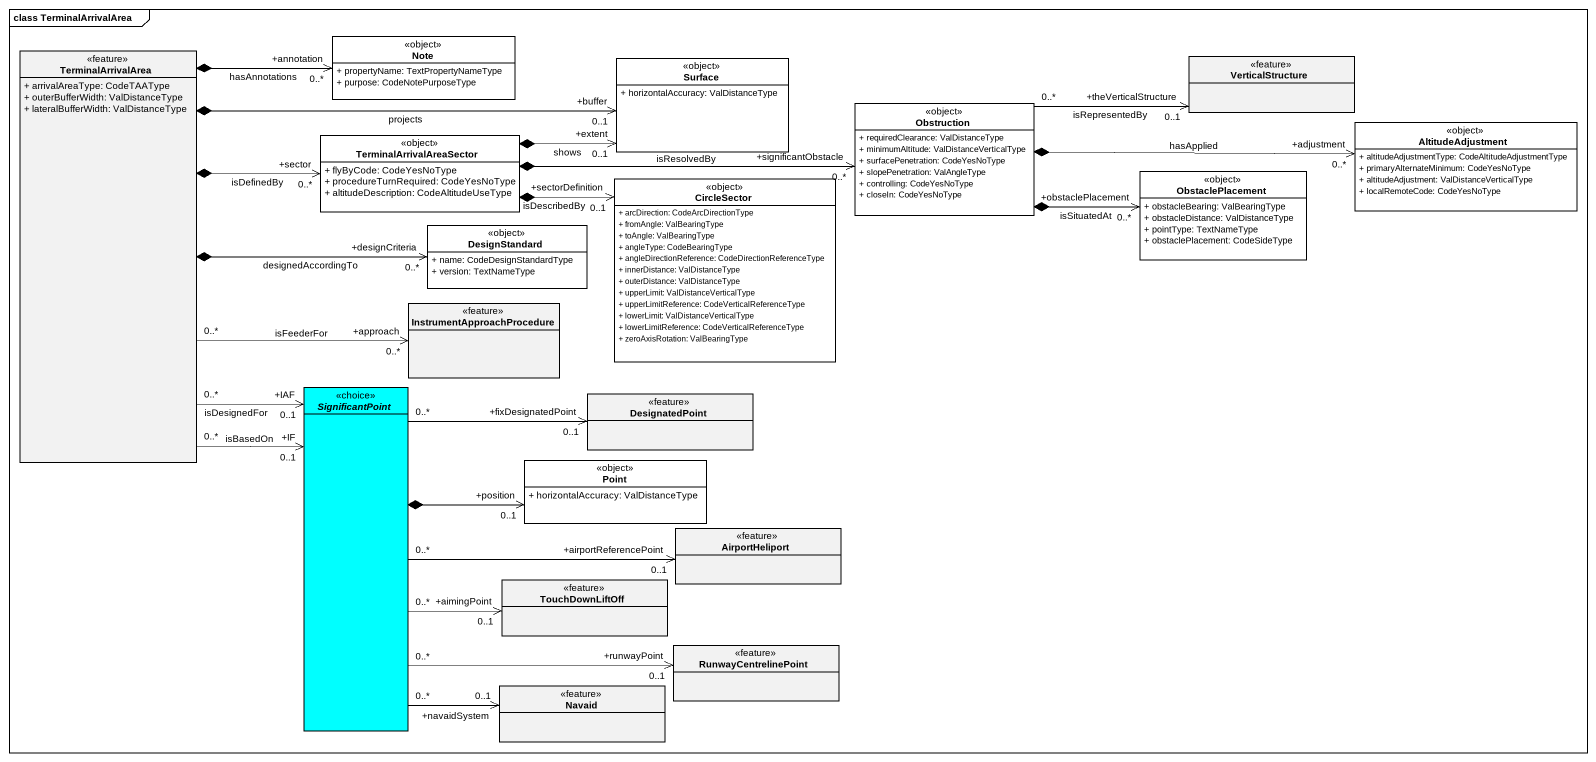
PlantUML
@startuml
mainframe class TerminalArrivalArea
hide circle
hide empty members
skinparam classAttributeIconSize 0
class TerminalArrivalArea <<feature>> {
  + arrivalAreaType: CodeTAAType
  + outerBufferWidth: ValDistanceType
  + lateralBufferWidth: ValDistanceType
}
class "Note" as Note_ <<object>> #FFFFFF {
  + propertyName: TextPropertyNameType
  + purpose: CodeNotePurposeType
}
class Surface <<object>> #FFFFFF {
  + horizontalAccuracy: ValDistanceType
}
class VerticalStructure <<feature>>
class Obstruction <<object>> #FFFFFF {
  + requiredClearance: ValDistanceType
  + minimumAltitude: ValDistanceVerticalType
  + surfacePenetration: CodeYesNoType
  + slopePenetration: ValAngleType
  + controlling: CodeYesNoType
  + closeIn: CodeYesNoType
}
class AltitudeAdjustment <<object>> #FFFFFF {
  + altitudeAdjustmentType: CodeAltitudeAdjustmentType
  + primaryAlternateMinimum: CodeYesNoType
  + altitudeAdjustment: ValDistanceVerticalType
  + localRemoteCode: CodeYesNoType
}
class TerminalArrivalAreaSector <<object>> #FFFFFF {
  + flyByCode: CodeYesNoType
  + procedureTurnRequired: CodeYesNoType
  + altitudeDescription: CodeAltitudeUseType
}
class ObstaclePlacement <<object>> #FFFFFF {
  + obstacleBearing: ValBearingType
  + obstacleDistance: ValDistanceType
  + pointType: TextNameType
  + obstaclePlacement: CodeSideType
}
class CircleSector <<object>> #FFFFFF {
  + arcDirection: CodeArcDirectionType
  + fromAngle: ValBearingType
  + toAngle: ValBearingType
  + angleType: CodeBearingType
  + angleDirectionReference: CodeDirectionReferenceType
  + innerDistance: ValDistanceType
  + outerDistance: ValDistanceType
  + upperLimit: ValDistanceVerticalType
  + upperLimitReference: CodeVerticalReferenceType
  + lowerLimit: ValDistanceVerticalType
  + lowerLimitReference: CodeVerticalReferenceType
  + zeroAxisRotation: ValBearingType
}
class DesignStandard <<object>> #FFFFFF {
  + name: CodeDesignStandardType
  + version: TextNameType
}
class InstrumentApproachProcedure <<feature>>
abstract class SignificantPoint <<choice>> #00FFFF
class DesignatedPoint <<feature>>
class Point <<object>> #FFFFFF {
  + horizontalAccuracy: ValDistanceType
}
class AirportHeliport <<feature>>
class TouchDownLiftOff <<feature>>
class RunwayCentrelinePoint <<feature>>
class Navaid <<feature>>
TerminalArrivalArea *-right-> "+annotation\n0..*" Note_ : hasAnnotations
TerminalArrivalArea *-right-> "+buffer\n0..1" Surface : projects
TerminalArrivalArea *-right-> "+sector\n0..*" TerminalArrivalAreaSector : isDefinedBy
TerminalArrivalArea *-right-> "+designCriteria\n0..*" DesignStandard : designedAccordingTo
TerminalArrivalArea "0..*" -right-> "+approach\n0..*" InstrumentApproachProcedure : isFeederFor
TerminalArrivalArea "0..*" --> "+IAF\n0..1" SignificantPoint : isDesignedFor
TerminalArrivalArea "0..*" --> "+IF\n0..1" SignificantPoint : isBasedOn
Obstruction "0..*" -right-> "+theVerticalStructure\n0..1" VerticalStructure : isRepresentedBy
Obstruction *-right-> "+adjustment\n0..*" AltitudeAdjustment : hasApplied
Obstruction *-right-> "+obstaclePlacement\n0..*" ObstaclePlacement : isSituatedAt
TerminalArrivalAreaSector *-right-> "+extent\n0..1" Surface : shows
TerminalArrivalAreaSector *-right-> "+significantObstacle\n0..*" Obstruction : isResolvedBy
TerminalArrivalAreaSector *-right-> "+sectorDefinition\n0..1" CircleSector : isDescribedBy
SignificantPoint "0..*" -right-> "+fixDesignatedPoint\n0..1" DesignatedPoint
SignificantPoint *-right-> "+position\n0..1" Point
SignificantPoint "0..*" -right-> "+airportReferencePoint\n0..1" AirportHeliport
SignificantPoint "0..*" -right-> "+aimingPoint\n0..1" TouchDownLiftOff
SignificantPoint "0..*" -right-> "+runwayPoint\n0..1" RunwayCentrelinePoint
SignificantPoint "0..*" --> "+navaidSystem\n0..1" Navaid
@enduml
